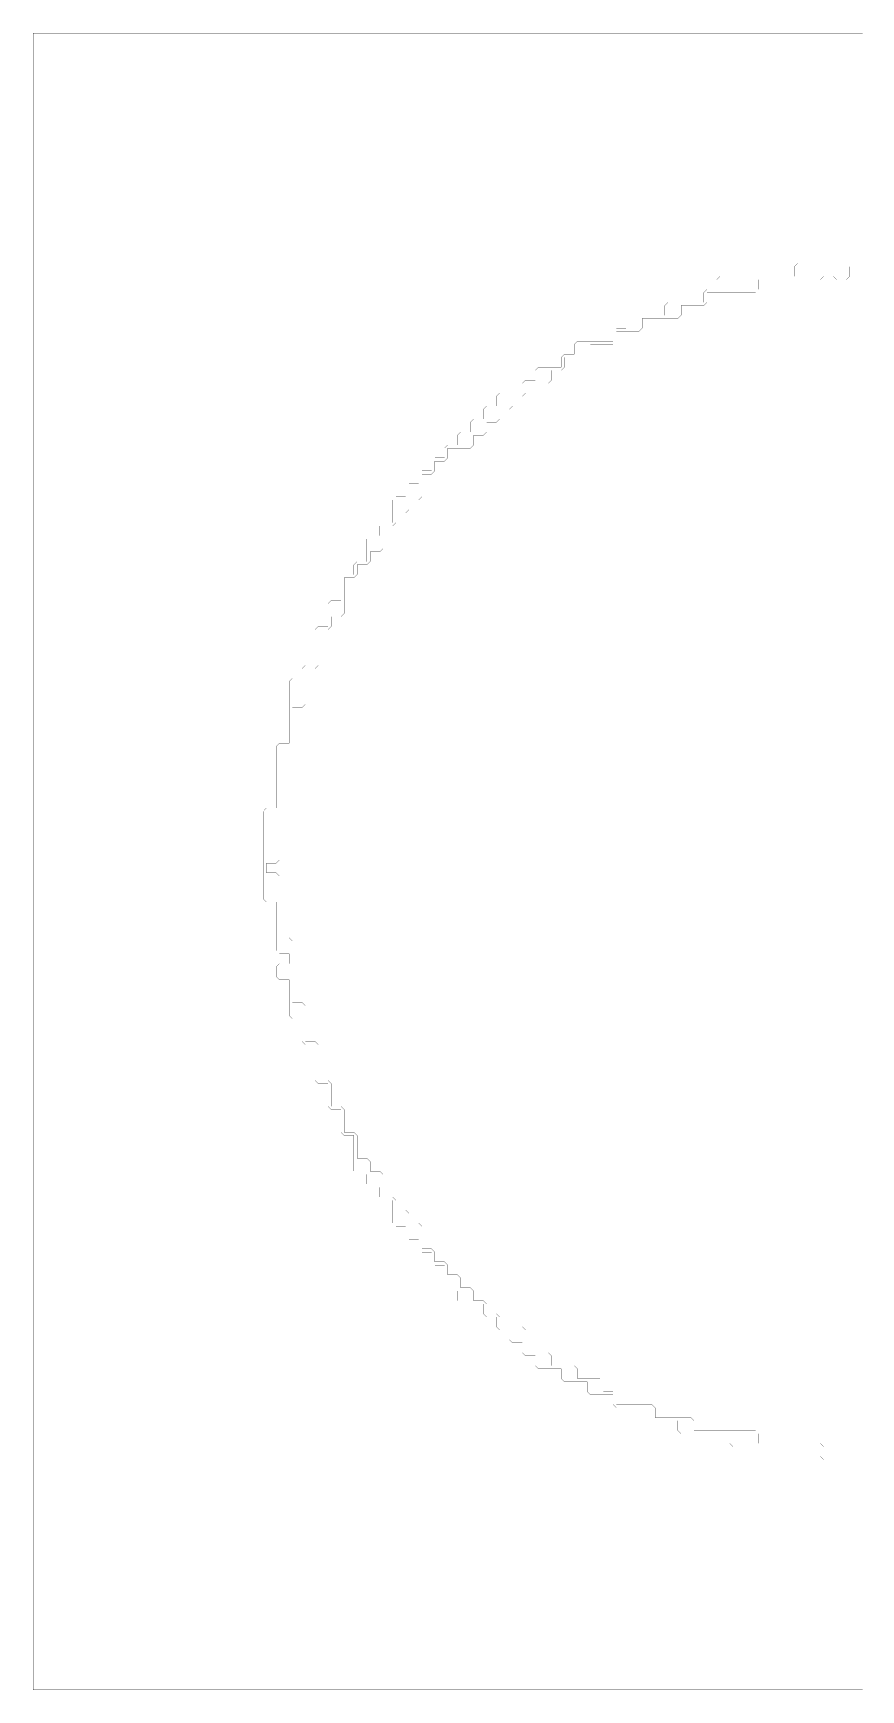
# Model space of a CAD drawing. Header units: metres. Extents: x 0 to 4990, y -4990 to 0.
# Drawn here: x 0 to 2495, y -4990 to 0 of the extents above; entities that cross this region are included whole.
import ezdxf

# ---------------------------------------------------------------- set-up
doc = ezdxf.new("R2010")
doc.units = ezdxf.units.M
doc.layers.add('conductor', color=1, linetype='Continuous')
doc.layers.add('substrate', color=5, linetype='Continuous')

msp = doc.modelspace()

# ---------------------------------------------------------------- linework, layer by layer
at = {"layer": 'conductor', "const_width": 0.5}
msp.add_lwpolyline([(2500, -703.125), (2490.234375, -703.125), (2480.46875, -703.125), (2470.703125, -703.125), (2460.9375, -703.125), (2460.9375, -712.890625), (2460.9375, -722.65625), (2460.9375, -732.421875), (2451.171875, -742.1875), (2441.40625, -742.1875), (2431.640625, -742.1875), (2421.875, -742.1875), (2412.109375, -732.421875), (2412.109375, -722.65625), (2412.109375, -712.890625), (2412.109375, -703.125), (2402.34375, -703.125), (2392.578125, -703.125), (2382.8125, -703.125), (2382.8125, -712.890625), (2382.8125, -722.65625), (2382.8125, -732.421875), (2373.046875, -742.1875), (2363.28125, -742.1875), (2353.515625, -742.1875), (2343.75, -742.1875), (2333.984375, -742.1875), (2324.21875, -742.1875), (2314.453125, -742.1875), (2304.6875, -742.1875), (2294.921875, -742.1875), (2285.15625, -742.1875), (2275.390625, -742.1875), (2265.625, -742.1875), (2255.859375, -742.1875), (2246.09375, -742.1875), (2236.328125, -742.1875), (2226.5625, -742.1875), (2216.796875, -742.1875), (2207.03125, -742.1875), (2197.265625, -742.1875), (2187.5, -742.1875), (2187.5, -751.953125), (2187.5, -761.71875), (2187.5, -771.484375), (2177.734375, -781.25), (2167.96875, -781.25), (2158.203125, -781.25), (2148.4375, -781.25), (2138.671875, -781.25), (2128.90625, -781.25), (2119.140625, -781.25), (2109.375, -781.25), (2099.609375, -781.25), (2089.84375, -781.25), (2080.078125, -781.25), (2070.3125, -781.25), (2060.546875, -781.25), (2050.78125, -781.25), (2041.015625, -781.25), (2031.25, -781.25), (2031.25, -791.015625), (2031.25, -800.78125), (2031.25, -810.546875), (2021.484375, -820.3125), (2011.71875, -820.3125), (2001.953125, -820.3125), (1992.1875, -820.3125), (1982.421875, -820.3125), (1972.65625, -820.3125), (1962.890625, -820.3125), (1953.125, -820.3125), (1953.125, -830.078125), (1953.125, -839.84375), (1953.125, -849.609375), (1943.359375, -859.375), (1933.59375, -859.375), (1923.828125, -859.375), (1914.0625, -859.375), (1904.296875, -859.375), (1894.53125, -859.375), (1884.765625, -859.375), (1875, -859.375), (1865.234375, -859.375), (1855.46875, -859.375), (1845.703125, -859.375), (1835.9375, -859.375), (1835.9375, -869.140625), (1835.9375, -878.90625), (1835.9375, -888.671875), (1826.171875, -898.4375), (1816.40625, -898.4375), (1806.640625, -898.4375), (1796.875, -898.4375), (1787.109375, -898.4375), (1777.34375, -898.4375), (1767.578125, -898.4375), (1757.8125, -898.4375), (1757.8125, -908.203125), (1757.8125, -917.96875), (1757.8125, -927.734375), (1748.046875, -937.5), (1738.28125, -937.5), (1728.515625, -937.5), (1718.75, -937.5), (1708.984375, -937.5), (1699.21875, -937.5), (1689.453125, -937.5), (1679.6875, -937.5), (1679.6875, -947.265625), (1679.6875, -957.03125), (1679.6875, -966.796875), (1669.921875, -976.5625), (1660.15625, -976.5625), (1650.390625, -976.5625), (1640.625, -976.5625), (1630.859375, -976.5625), (1621.09375, -976.5625), (1611.328125, -976.5625), (1601.5625, -976.5625), (1601.5625, -986.328125), (1601.5625, -996.09375), (1601.5625, -1005.859375), (1591.796875, -1015.625), (1582.03125, -1015.625), (1572.265625, -1015.625), (1562.5, -1015.625), (1562.5, -1025.390625), (1562.5, -1035.15625), (1562.5, -1044.921875), (1552.734375, -1054.6875), (1542.96875, -1054.6875), (1533.203125, -1054.6875), (1523.4375, -1054.6875), (1513.671875, -1054.6875), (1503.90625, -1054.6875), (1494.140625, -1054.6875), (1484.375, -1054.6875), (1484.375, -1064.453125), (1484.375, -1074.21875), (1484.375, -1083.984375), (1474.609375, -1093.75), (1464.84375, -1093.75), (1455.078125, -1093.75), (1445.3125, -1093.75), (1445.3125, -1103.515625), (1445.3125, -1113.28125), (1445.3125, -1123.046875), (1435.546875, -1132.8125), (1425.78125, -1132.8125), (1416.015625, -1132.8125), (1406.25, -1132.8125), (1406.25, -1142.578125), (1406.25, -1152.34375), (1406.25, -1162.109375), (1396.484375, -1171.875), (1386.71875, -1171.875), (1376.953125, -1171.875), (1367.1875, -1171.875), (1367.1875, -1181.640625), (1367.1875, -1191.40625), (1367.1875, -1201.171875), (1357.421875, -1210.9375), (1347.65625, -1210.9375), (1337.890625, -1210.9375), (1328.125, -1210.9375), (1328.125, -1220.703125), (1328.125, -1230.46875), (1328.125, -1240.234375), (1318.359375, -1250), (1308.59375, -1250), (1298.828125, -1250), (1289.0625, -1250), (1279.296875, -1250), (1269.53125, -1250), (1259.765625, -1250), (1250, -1250), (1250, -1259.765625), (1250, -1269.53125), (1250, -1279.296875), (1240.234375, -1289.0625), (1230.46875, -1289.0625), (1220.703125, -1289.0625), (1210.9375, -1289.0625), (1210.9375, -1298.828125), (1210.9375, -1308.59375), (1210.9375, -1318.359375), (1201.171875, -1328.125), (1191.40625, -1328.125), (1181.640625, -1328.125), (1171.875, -1328.125), (1171.875, -1337.890625), (1171.875, -1347.65625), (1171.875, -1357.421875), (1171.875, -1367.1875), (1171.875, -1376.953125), (1171.875, -1386.71875), (1171.875, -1396.484375), (1162.109375, -1406.25), (1152.34375, -1406.25), (1142.578125, -1406.25), (1132.8125, -1406.25), (1132.8125, -1416.015625), (1132.8125, -1425.78125), (1132.8125, -1435.546875), (1123.046875, -1445.3125), (1113.28125, -1445.3125), (1103.515625, -1445.3125), (1093.75, -1445.3125), (1093.75, -1455.078125), (1093.75, -1464.84375), (1093.75, -1474.609375), (1083.984375, -1484.375), (1074.21875, -1484.375), (1064.453125, -1484.375), (1054.6875, -1484.375), (1054.6875, -1494.140625), (1054.6875, -1503.90625), (1054.6875, -1513.671875), (1054.6875, -1523.4375), (1054.6875, -1533.203125), (1054.6875, -1542.96875), (1054.6875, -1552.734375), (1044.921875, -1562.5), (1035.15625, -1562.5), (1025.390625, -1562.5), (1015.625, -1562.5), (1015.625, -1572.265625), (1015.625, -1582.03125), (1015.625, -1591.796875), (1005.859375, -1601.5625), (996.09375, -1601.5625), (986.328125, -1601.5625), (976.5625, -1601.5625), (976.5625, -1611.328125), (976.5625, -1621.09375), (976.5625, -1630.859375), (966.796875, -1640.625), (957.03125, -1640.625), (947.265625, -1640.625), (937.5, -1640.625), (937.5, -1650.390625), (937.5, -1660.15625), (937.5, -1669.921875), (937.5, -1679.6875), (937.5, -1689.453125), (937.5, -1699.21875), (937.5, -1708.984375), (937.5, -1718.75), (937.5, -1728.515625), (937.5, -1738.28125), (937.5, -1748.046875), (927.734375, -1757.8125), (917.96875, -1757.8125), (908.203125, -1757.8125), (898.4375, -1757.8125), (898.4375, -1767.578125), (898.4375, -1777.34375), (898.4375, -1787.109375), (888.671875, -1796.875), (878.90625, -1796.875), (869.140625, -1796.875), (859.375, -1796.875), (859.375, -1806.640625), (859.375, -1816.40625), (859.375, -1826.171875), (859.375, -1835.9375), (859.375, -1845.703125), (859.375, -1855.46875), (859.375, -1865.234375), (859.375, -1875), (859.375, -1884.765625), (859.375, -1894.53125), (859.375, -1904.296875), (849.609375, -1914.0625), (839.84375, -1914.0625), (830.078125, -1914.0625), (820.3125, -1914.0625), (820.3125, -1923.828125), (820.3125, -1933.59375), (820.3125, -1943.359375), (820.3125, -1953.125), (820.3125, -1962.890625), (820.3125, -1972.65625), (820.3125, -1982.421875), (820.3125, -1992.1875), (820.3125, -2001.953125), (820.3125, -2011.71875), (820.3125, -2021.484375), (810.546875, -2031.25), (800.78125, -2031.25), (791.015625, -2031.25), (781.25, -2031.25), (781.25, -2041.015625), (781.25, -2050.78125), (781.25, -2060.546875), (781.25, -2070.3125), (781.25, -2080.078125), (781.25, -2089.84375), (781.25, -2099.609375), (781.25, -2109.375), (781.25, -2119.140625), (781.25, -2128.90625), (781.25, -2138.671875), (771.484375, -2148.4375), (761.71875, -2148.4375), (751.953125, -2148.4375), (742.1875, -2148.4375), (742.1875, -2158.203125), (742.1875, -2167.96875), (742.1875, -2177.734375), (742.1875, -2187.5), (742.1875, -2197.265625), (742.1875, -2207.03125), (742.1875, -2216.796875), (742.1875, -2226.5625), (742.1875, -2236.328125), (742.1875, -2246.09375), (742.1875, -2255.859375), (742.1875, -2265.625), (742.1875, -2275.390625), (742.1875, -2285.15625), (742.1875, -2294.921875), (742.1875, -2304.6875), (742.1875, -2314.453125), (742.1875, -2324.21875), (742.1875, -2333.984375), (742.1875, -2343.75), (742.1875, -2353.515625), (742.1875, -2363.28125), (742.1875, -2373.046875), (742.1875, -2382.8125), (742.1875, -2392.578125), (742.1875, -2402.34375), (742.1875, -2412.109375), (742.1875, -2421.875), (742.1875, -2431.640625), (742.1875, -2441.40625), (742.1875, -2451.171875), (742.1875, -2460.9375), (742.1875, -2470.703125), (742.1875, -2480.46875), (742.1875, -2490.234375), (732.421875, -2500), (722.65625, -2500), (712.890625, -2500), (703.125, -2500), (703.125, -2509.765625), (703.125, -2519.53125), (703.125, -2529.296875), (712.890625, -2529.296875), (722.65625, -2529.296875), (732.421875, -2529.296875), (742.1875, -2539.0625), (742.1875, -2548.828125), (742.1875, -2558.59375), (742.1875, -2568.359375), (742.1875, -2578.125), (742.1875, -2587.890625), (742.1875, -2597.65625), (742.1875, -2607.421875), (742.1875, -2617.1875), (742.1875, -2626.953125), (742.1875, -2636.71875), (742.1875, -2646.484375), (742.1875, -2656.25), (742.1875, -2666.015625), (742.1875, -2675.78125), (742.1875, -2685.546875), (742.1875, -2695.3125), (742.1875, -2705.078125), (742.1875, -2714.84375), (742.1875, -2724.609375), (751.953125, -2724.609375), (761.71875, -2724.609375), (771.484375, -2724.609375), (781.25, -2734.375), (781.25, -2744.140625), (781.25, -2753.90625), (781.25, -2763.671875), (781.25, -2773.4375), (781.25, -2783.203125), (781.25, -2792.96875), (781.25, -2802.734375), (781.25, -2812.5), (781.25, -2822.265625), (781.25, -2832.03125), (781.25, -2841.796875), (781.25, -2851.5625), (781.25, -2861.328125), (781.25, -2871.09375), (781.25, -2880.859375), (781.25, -2890.625), (781.25, -2900.390625), (781.25, -2910.15625), (781.25, -2919.921875), (791.015625, -2919.921875), (800.78125, -2919.921875), (810.546875, -2919.921875), (820.3125, -2929.6875), (820.3125, -2939.453125), (820.3125, -2949.21875), (820.3125, -2958.984375), (820.3125, -2968.75), (820.3125, -2978.515625), (820.3125, -2988.28125), (820.3125, -2998.046875), (820.3125, -3007.8125), (820.3125, -3017.578125), (820.3125, -3027.34375), (820.3125, -3037.109375), (830.078125, -3037.109375), (839.84375, -3037.109375), (849.609375, -3037.109375), (859.375, -3046.875), (859.375, -3056.640625), (859.375, -3066.40625), (859.375, -3076.171875), (859.375, -3085.9375), (859.375, -3095.703125), (859.375, -3105.46875), (859.375, -3115.234375), (859.375, -3125), (859.375, -3134.765625), (859.375, -3144.53125), (859.375, -3154.296875), (869.140625, -3154.296875), (878.90625, -3154.296875), (888.671875, -3154.296875), (898.4375, -3164.0625), (898.4375, -3173.828125), (898.4375, -3183.59375), (898.4375, -3193.359375), (898.4375, -3203.125), (898.4375, -3212.890625), (898.4375, -3222.65625), (898.4375, -3232.421875), (908.203125, -3232.421875), (917.96875, -3232.421875), (927.734375, -3232.421875), (937.5, -3242.1875), (937.5, -3251.953125), (937.5, -3261.71875), (937.5, -3271.484375), (937.5, -3281.25), (937.5, -3291.015625), (937.5, -3300.78125), (937.5, -3310.546875), (947.265625, -3310.546875), (957.03125, -3310.546875), (966.796875, -3310.546875), (976.5625, -3320.3125), (976.5625, -3330.078125), (976.5625, -3339.84375), (976.5625, -3349.609375), (976.5625, -3359.375), (976.5625, -3369.140625), (976.5625, -3378.90625), (976.5625, -3388.671875), (986.328125, -3388.671875), (996.09375, -3388.671875), (1005.859375, -3388.671875), (1015.625, -3398.4375), (1015.625, -3408.203125), (1015.625, -3417.96875), (1015.625, -3427.734375), (1025.390625, -3427.734375), (1035.15625, -3427.734375), (1044.921875, -3427.734375), (1054.6875, -3437.5), (1054.6875, -3447.265625), (1054.6875, -3457.03125), (1054.6875, -3466.796875), (1054.6875, -3476.5625), (1054.6875, -3486.328125), (1054.6875, -3496.09375), (1054.6875, -3505.859375), (1064.453125, -3505.859375), (1074.21875, -3505.859375), (1083.984375, -3505.859375), (1093.75, -3515.625), (1093.75, -3525.390625), (1093.75, -3535.15625), (1093.75, -3544.921875), (1103.515625, -3544.921875), (1113.28125, -3544.921875), (1123.046875, -3544.921875), (1132.8125, -3554.6875), (1132.8125, -3564.453125), (1132.8125, -3574.21875), (1132.8125, -3583.984375), (1142.578125, -3583.984375), (1152.34375, -3583.984375), (1162.109375, -3583.984375), (1171.875, -3593.75), (1171.875, -3603.515625), (1171.875, -3613.28125), (1171.875, -3623.046875), (1171.875, -3632.8125), (1171.875, -3642.578125), (1171.875, -3652.34375), (1171.875, -3662.109375), (1181.640625, -3662.109375), (1191.40625, -3662.109375), (1201.171875, -3662.109375), (1210.9375, -3671.875), (1210.9375, -3681.640625), (1210.9375, -3691.40625), (1210.9375, -3701.171875), (1220.703125, -3701.171875), (1230.46875, -3701.171875), (1240.234375, -3701.171875), (1250, -3710.9375), (1250, -3720.703125), (1250, -3730.46875), (1250, -3740.234375), (1259.765625, -3740.234375), (1269.53125, -3740.234375), (1279.296875, -3740.234375), (1289.0625, -3750), (1289.0625, -3759.765625), (1289.0625, -3769.53125), (1289.0625, -3779.296875), (1298.828125, -3779.296875), (1308.59375, -3779.296875), (1318.359375, -3779.296875), (1328.125, -3789.0625), (1328.125, -3798.828125), (1328.125, -3808.59375), (1328.125, -3818.359375), (1337.890625, -3818.359375), (1347.65625, -3818.359375), (1357.421875, -3818.359375), (1367.1875, -3828.125), (1367.1875, -3837.890625), (1367.1875, -3847.65625), (1367.1875, -3857.421875), (1376.953125, -3857.421875), (1386.71875, -3857.421875), (1396.484375, -3857.421875), (1406.25, -3867.1875), (1406.25, -3876.953125), (1406.25, -3886.71875), (1406.25, -3896.484375), (1416.015625, -3896.484375), (1425.78125, -3896.484375), (1435.546875, -3896.484375), (1445.3125, -3896.484375), (1455.078125, -3896.484375), (1464.84375, -3896.484375), (1474.609375, -3896.484375), (1484.375, -3906.25), (1484.375, -3916.015625), (1484.375, -3925.78125), (1484.375, -3935.546875), (1484.375, -3945.3125), (1484.375, -3955.078125), (1484.375, -3964.84375), (1484.375, -3974.609375), (1494.140625, -3974.609375), (1503.90625, -3974.609375), (1513.671875, -3974.609375), (1523.4375, -3974.609375), (1533.203125, -3974.609375), (1542.96875, -3974.609375), (1552.734375, -3974.609375), (1562.5, -3984.375), (1562.5, -3994.140625), (1562.5, -4003.90625), (1562.5, -4013.671875), (1572.265625, -4013.671875), (1582.03125, -4013.671875), (1591.796875, -4013.671875), (1601.5625, -4013.671875), (1611.328125, -4013.671875), (1621.09375, -4013.671875), (1630.859375, -4013.671875), (1640.625, -4023.4375), (1640.625, -4033.203125), (1640.625, -4042.96875), (1640.625, -4052.734375), (1650.390625, -4052.734375), (1660.15625, -4052.734375), (1669.921875, -4052.734375), (1679.6875, -4052.734375), (1689.453125, -4052.734375), (1699.21875, -4052.734375), (1708.984375, -4052.734375), (1718.75, -4062.5), (1718.75, -4072.265625), (1718.75, -4082.03125), (1718.75, -4091.796875), (1728.515625, -4091.796875), (1738.28125, -4091.796875), (1748.046875, -4091.796875), (1757.8125, -4101.5625), (1757.8125, -4111.328125), (1757.8125, -4121.09375), (1757.8125, -4130.859375), (1767.578125, -4130.859375), (1777.34375, -4130.859375), (1787.109375, -4130.859375), (1796.875, -4130.859375), (1806.640625, -4130.859375), (1816.40625, -4130.859375), (1826.171875, -4130.859375), (1835.9375, -4130.859375), (1845.703125, -4130.859375), (1855.46875, -4130.859375), (1865.234375, -4130.859375), (1875, -4140.625), (1875, -4150.390625), (1875, -4160.15625), (1875, -4169.921875), (1884.765625, -4169.921875), (1894.53125, -4169.921875), (1904.296875, -4169.921875), (1914.0625, -4169.921875), (1923.828125, -4169.921875), (1933.59375, -4169.921875), (1943.359375, -4169.921875), (1953.125, -4169.921875), (1962.890625, -4169.921875), (1972.65625, -4169.921875), (1982.421875, -4169.921875), (1992.1875, -4179.6875), (1992.1875, -4189.453125), (1992.1875, -4199.21875), (1992.1875, -4208.984375), (2001.953125, -4208.984375), (2011.71875, -4208.984375), (2021.484375, -4208.984375), (2031.25, -4208.984375), (2041.015625, -4208.984375), (2050.78125, -4208.984375), (2060.546875, -4208.984375), (2070.3125, -4208.984375), (2080.078125, -4208.984375), (2089.84375, -4208.984375), (2099.609375, -4208.984375), (2109.375, -4208.984375), (2119.140625, -4208.984375), (2128.90625, -4208.984375), (2138.671875, -4208.984375), (2148.4375, -4208.984375), (2158.203125, -4208.984375), (2167.96875, -4208.984375), (2177.734375, -4208.984375), (2187.5, -4218.75), (2187.5, -4228.515625), (2187.5, -4238.28125), (2187.5, -4248.046875), (2197.265625, -4248.046875), (2207.03125, -4248.046875), (2216.796875, -4248.046875), (2226.5625, -4248.046875), (2236.328125, -4248.046875), (2246.09375, -4248.046875), (2255.859375, -4248.046875), (2265.625, -4248.046875), (2275.390625, -4248.046875), (2285.15625, -4248.046875), (2294.921875, -4248.046875), (2304.6875, -4248.046875), (2314.453125, -4248.046875), (2324.21875, -4248.046875), (2333.984375, -4248.046875), (2343.75, -4248.046875), (2353.515625, -4248.046875), (2363.28125, -4248.046875), (2373.046875, -4248.046875), (2382.8125, -4257.8125), (2382.8125, -4267.578125), (2382.8125, -4277.34375), (2382.8125, -4287.109375), (2392.578125, -4287.109375), (2402.34375, -4287.109375), (2412.109375, -4287.109375), (2421.875, -4287.109375), (2431.640625, -4287.109375), (2441.40625, -4287.109375), (2451.171875, -4287.109375), (2460.9375, -4287.109375), (2470.703125, -4287.109375), (2480.46875, -4287.109375), (2490.234375, -4287.109375), (2500, -4287.109375)], dxfattribs=at)
at = {"layer": 'substrate', "const_width": 0.5}
for points in [[(2500, 0), (2490.234375, 0), (2480.46875, 0), (2470.703125, 0), (2460.9375, 0), (2451.171875, 0), (2441.40625, 0), (2431.640625, 0), (2421.875, 0), (2412.109375, 0), (2402.34375, 0), (2392.578125, 0), (2382.8125, 0), (2373.046875, 0), (2363.28125, 0), (2353.515625, 0), (2343.75, 0), (2333.984375, 0), (2324.21875, 0), (2314.453125, 0), (2304.6875, 0), (2294.921875, 0), (2285.15625, 0), (2275.390625, 0), (2265.625, 0), (2255.859375, 0), (2246.09375, 0), (2236.328125, 0), (2226.5625, 0), (2216.796875, 0), (2207.03125, 0), (2197.265625, 0), (2187.5, 0), (2177.734375, 0), (2167.96875, 0), (2158.203125, 0), (2148.4375, 0), (2138.671875, 0), (2128.90625, 0), (2119.140625, 0), (2109.375, 0), (2099.609375, 0), (2089.84375, 0), (2080.078125, 0), (2070.3125, 0), (2060.546875, 0), (2050.78125, 0), (2041.015625, 0), (2031.25, 0), (2021.484375, 0), (2011.71875, 0), (2001.953125, 0), (1992.1875, 0), (1982.421875, 0), (1972.65625, 0), (1962.890625, 0), (1953.125, 0), (1943.359375, 0), (1933.59375, 0), (1923.828125, 0), (1914.0625, 0), (1904.296875, 0), (1894.53125, 0), (1884.765625, 0), (1875, 0), (1865.234375, 0), (1855.46875, 0), (1845.703125, 0), (1835.9375, 0), (1826.171875, 0), (1816.40625, 0), (1806.640625, 0), (1796.875, 0), (1787.109375, 0), (1777.34375, 0), (1767.578125, 0), (1757.8125, 0), (1748.046875, 0), (1738.28125, 0), (1728.515625, 0), (1718.75, 0), (1708.984375, 0), (1699.21875, 0), (1689.453125, 0), (1679.6875, 0), (1669.921875, 0), (1660.15625, 0), (1650.390625, 0), (1640.625, 0), (1630.859375, 0), (1621.09375, 0), (1611.328125, 0), (1601.5625, 0), (1591.796875, 0), (1582.03125, 0), (1572.265625, 0), (1562.5, 0), (1552.734375, 0), (1542.96875, 0), (1533.203125, 0), (1523.4375, 0), (1513.671875, 0), (1503.90625, 0), (1494.140625, 0), (1484.375, 0), (1474.609375, 0), (1464.84375, 0), (1455.078125, 0), (1445.3125, 0), (1435.546875, 0), (1425.78125, 0), (1416.015625, 0), (1406.25, 0), (1396.484375, 0), (1386.71875, 0), (1376.953125, 0), (1367.1875, 0), (1357.421875, 0), (1347.65625, 0), (1337.890625, 0), (1328.125, 0), (1318.359375, 0), (1308.59375, 0), (1298.828125, 0), (1289.0625, 0), (1279.296875, 0), (1269.53125, 0), (1259.765625, 0), (1250, 0), (1240.234375, 0), (1230.46875, 0), (1220.703125, 0), (1210.9375, 0), (1201.171875, 0), (1191.40625, 0), (1181.640625, 0), (1171.875, 0), (1162.109375, 0), (1152.34375, 0), (1142.578125, 0), (1132.8125, 0), (1123.046875, 0), (1113.28125, 0), (1103.515625, 0), (1093.75, 0), (1083.984375, 0), (1074.21875, 0), (1064.453125, 0), (1054.6875, 0), (1044.921875, 0), (1035.15625, 0), (1025.390625, 0), (1015.625, 0), (1005.859375, 0), (996.09375, 0), (986.328125, 0), (976.5625, 0), (966.796875, 0), (957.03125, 0), (947.265625, 0), (937.5, 0), (927.734375, 0), (917.96875, 0), (908.203125, 0), (898.4375, 0), (888.671875, 0), (878.90625, 0), (869.140625, 0), (859.375, 0), (849.609375, 0), (839.84375, 0), (830.078125, 0), (820.3125, 0), (810.546875, 0), (800.78125, 0), (791.015625, 0), (781.25, 0), (771.484375, 0), (761.71875, 0), (751.953125, 0), (742.1875, 0), (732.421875, 0), (722.65625, 0), (712.890625, 0), (703.125, 0), (693.359375, 0), (683.59375, 0), (673.828125, 0), (664.0625, 0), (654.296875, 0), (644.53125, 0), (634.765625, 0), (625, 0), (615.234375, 0), (605.46875, 0), (595.703125, 0), (585.9375, 0), (576.171875, 0), (566.40625, 0), (556.640625, 0), (546.875, 0), (537.109375, 0), (527.34375, 0), (517.578125, 0), (507.8125, 0), (498.046875, 0), (488.28125, 0), (478.515625, 0), (468.75, 0), (458.984375, 0), (449.21875, 0), (439.453125, 0), (429.6875, 0), (419.921875, 0), (410.15625, 0), (400.390625, 0), (390.625, 0), (380.859375, 0), (371.09375, 0), (361.328125, 0), (351.5625, 0), (341.796875, 0), (332.03125, 0), (322.265625, 0), (312.5, 0), (302.734375, 0), (292.96875, 0), (283.203125, 0), (273.4375, 0), (263.671875, 0), (253.90625, 0), (244.140625, 0), (234.375, 0), (224.609375, 0), (214.84375, 0), (205.078125, 0), (195.3125, 0), (185.546875, 0), (175.78125, 0), (166.015625, 0), (156.25, 0), (146.484375, 0), (136.71875, 0), (126.953125, 0), (117.1875, 0), (107.421875, 0), (97.65625, 0), (87.890625, 0), (78.125, 0), (68.359375, 0), (58.59375, 0), (48.828125, 0), (39.0625, 0), (29.296875, 0), (19.53125, 0), (9.765625, 0), (0, 0), (0, -9.765625), (0, -19.53125), (0, -29.296875), (0, -39.0625), (0, -48.828125), (0, -58.59375), (0, -68.359375), (0, -78.125), (0, -87.890625), (0, -97.65625), (0, -107.421875), (0, -117.1875), (0, -126.953125), (0, -136.71875), (0, -146.484375), (0, -156.25), (0, -166.015625), (0, -175.78125), (0, -185.546875), (0, -195.3125), (0, -205.078125), (0, -214.84375), (0, -224.609375), (0, -234.375), (0, -244.140625), (0, -253.90625), (0, -263.671875), (0, -273.4375), (0, -283.203125), (0, -292.96875), (0, -302.734375), (0, -312.5), (0, -322.265625), (0, -332.03125), (0, -341.796875), (0, -351.5625), (0, -361.328125), (0, -371.09375), (0, -380.859375), (0, -390.625), (0, -400.390625), (0, -410.15625), (0, -419.921875), (0, -429.6875), (0, -439.453125), (0, -449.21875), (0, -458.984375), (0, -468.75), (0, -478.515625), (0, -488.28125), (0, -498.046875), (0, -507.8125), (0, -517.578125), (0, -527.34375), (0, -537.109375), (0, -546.875), (0, -556.640625), (0, -566.40625), (0, -576.171875), (0, -585.9375), (0, -595.703125), (0, -605.46875), (0, -615.234375), (0, -625), (0, -634.765625), (0, -644.53125), (0, -654.296875), (0, -664.0625), (0, -673.828125), (0, -683.59375), (0, -693.359375), (0, -703.125), (0, -712.890625), (0, -722.65625), (0, -732.421875), (0, -742.1875), (0, -751.953125), (0, -761.71875), (0, -771.484375), (0, -781.25), (0, -791.015625), (0, -800.78125), (0, -810.546875), (0, -820.3125), (0, -830.078125), (0, -839.84375), (0, -849.609375), (0, -859.375), (0, -869.140625), (0, -878.90625), (0, -888.671875), (0, -898.4375), (0, -908.203125), (0, -917.96875), (0, -927.734375), (0, -937.5), (0, -947.265625), (0, -957.03125), (0, -966.796875), (0, -976.5625), (0, -986.328125), (0, -996.09375), (0, -1005.859375), (0, -1015.625), (0, -1025.390625), (0, -1035.15625), (0, -1044.921875), (0, -1054.6875), (0, -1064.453125), (0, -1074.21875), (0, -1083.984375), (0, -1093.75), (0, -1103.515625), (0, -1113.28125), (0, -1123.046875), (0, -1132.8125), (0, -1142.578125), (0, -1152.34375), (0, -1162.109375), (0, -1171.875), (0, -1181.640625), (0, -1191.40625), (0, -1201.171875), (0, -1210.9375), (0, -1220.703125), (0, -1230.46875), (0, -1240.234375), (0, -1250), (0, -1259.765625), (0, -1269.53125), (0, -1279.296875), (0, -1289.0625), (0, -1298.828125), (0, -1308.59375), (0, -1318.359375), (0, -1328.125), (0, -1337.890625), (0, -1347.65625), (0, -1357.421875), (0, -1367.1875), (0, -1376.953125), (0, -1386.71875), (0, -1396.484375), (0, -1406.25), (0, -1416.015625), (0, -1425.78125), (0, -1435.546875), (0, -1445.3125), (0, -1455.078125), (0, -1464.84375), (0, -1474.609375), (0, -1484.375), (0, -1494.140625), (0, -1503.90625), (0, -1513.671875), (0, -1523.4375), (0, -1533.203125), (0, -1542.96875), (0, -1552.734375), (0, -1562.5), (0, -1572.265625), (0, -1582.03125), (0, -1591.796875), (0, -1601.5625), (0, -1611.328125), (0, -1621.09375), (0, -1630.859375), (0, -1640.625), (0, -1650.390625), (0, -1660.15625), (0, -1669.921875), (0, -1679.6875), (0, -1689.453125), (0, -1699.21875), (0, -1708.984375), (0, -1718.75), (0, -1728.515625), (0, -1738.28125), (0, -1748.046875), (0, -1757.8125), (0, -1767.578125), (0, -1777.34375), (0, -1787.109375), (0, -1796.875), (0, -1806.640625), (0, -1816.40625), (0, -1826.171875), (0, -1835.9375), (0, -1845.703125), (0, -1855.46875), (0, -1865.234375), (0, -1875), (0, -1884.765625), (0, -1894.53125), (0, -1904.296875), (0, -1914.0625), (0, -1923.828125), (0, -1933.59375), (0, -1943.359375), (0, -1953.125), (0, -1962.890625), (0, -1972.65625), (0, -1982.421875), (0, -1992.1875), (0, -2001.953125), (0, -2011.71875), (0, -2021.484375), (0, -2031.25), (0, -2041.015625), (0, -2050.78125), (0, -2060.546875), (0, -2070.3125), (0, -2080.078125), (0, -2089.84375), (0, -2099.609375), (0, -2109.375), (0, -2119.140625), (0, -2128.90625), (0, -2138.671875), (0, -2148.4375), (0, -2158.203125), (0, -2167.96875), (0, -2177.734375), (0, -2187.5), (0, -2197.265625), (0, -2207.03125), (0, -2216.796875), (0, -2226.5625), (0, -2236.328125), (0, -2246.09375), (0, -2255.859375), (0, -2265.625), (0, -2275.390625), (0, -2285.15625), (0, -2294.921875), (0, -2304.6875), (0, -2314.453125), (0, -2324.21875), (0, -2333.984375), (0, -2343.75), (0, -2353.515625), (0, -2363.28125), (0, -2373.046875), (0, -2382.8125), (0, -2392.578125), (0, -2402.34375), (0, -2412.109375), (0, -2421.875), (0, -2431.640625), (0, -2441.40625), (0, -2451.171875), (0, -2460.9375), (0, -2470.703125), (0, -2480.46875), (0, -2490.234375), (0, -2500), (0, -2509.765625), (0, -2519.53125), (0, -2529.296875), (0, -2539.0625), (0, -2548.828125), (0, -2558.59375), (0, -2568.359375), (0, -2578.125), (0, -2587.890625), (0, -2597.65625), (0, -2607.421875), (0, -2617.1875), (0, -2626.953125), (0, -2636.71875), (0, -2646.484375), (0, -2656.25), (0, -2666.015625), (0, -2675.78125), (0, -2685.546875), (0, -2695.3125), (0, -2705.078125), (0, -2714.84375), (0, -2724.609375), (0, -2734.375), (0, -2744.140625), (0, -2753.90625), (0, -2763.671875), (0, -2773.4375), (0, -2783.203125), (0, -2792.96875), (0, -2802.734375), (0, -2812.5), (0, -2822.265625), (0, -2832.03125), (0, -2841.796875), (0, -2851.5625), (0, -2861.328125), (0, -2871.09375), (0, -2880.859375), (0, -2890.625), (0, -2900.390625), (0, -2910.15625), (0, -2919.921875), (0, -2929.6875), (0, -2939.453125), (0, -2949.21875), (0, -2958.984375), (0, -2968.75), (0, -2978.515625), (0, -2988.28125), (0, -2998.046875), (0, -3007.8125), (0, -3017.578125), (0, -3027.34375), (0, -3037.109375), (0, -3046.875), (0, -3056.640625), (0, -3066.40625), (0, -3076.171875), (0, -3085.9375), (0, -3095.703125), (0, -3105.46875), (0, -3115.234375), (0, -3125), (0, -3134.765625), (0, -3144.53125), (0, -3154.296875), (0, -3164.0625), (0, -3173.828125), (0, -3183.59375), (0, -3193.359375), (0, -3203.125), (0, -3212.890625), (0, -3222.65625), (0, -3232.421875), (0, -3242.1875), (0, -3251.953125), (0, -3261.71875), (0, -3271.484375), (0, -3281.25), (0, -3291.015625), (0, -3300.78125), (0, -3310.546875), (0, -3320.3125), (0, -3330.078125), (0, -3339.84375), (0, -3349.609375), (0, -3359.375), (0, -3369.140625), (0, -3378.90625), (0, -3388.671875), (0, -3398.4375), (0, -3408.203125), (0, -3417.96875), (0, -3427.734375), (0, -3437.5), (0, -3447.265625), (0, -3457.03125), (0, -3466.796875), (0, -3476.5625), (0, -3486.328125), (0, -3496.09375), (0, -3505.859375), (0, -3515.625), (0, -3525.390625), (0, -3535.15625), (0, -3544.921875), (0, -3554.6875), (0, -3564.453125), (0, -3574.21875), (0, -3583.984375), (0, -3593.75), (0, -3603.515625), (0, -3613.28125), (0, -3623.046875), (0, -3632.8125), (0, -3642.578125), (0, -3652.34375), (0, -3662.109375), (0, -3671.875), (0, -3681.640625), (0, -3691.40625), (0, -3701.171875), (0, -3710.9375), (0, -3720.703125), (0, -3730.46875), (0, -3740.234375), (0, -3750), (0, -3759.765625), (0, -3769.53125), (0, -3779.296875), (0, -3789.0625), (0, -3798.828125), (0, -3808.59375), (0, -3818.359375), (0, -3828.125), (0, -3837.890625), (0, -3847.65625), (0, -3857.421875), (0, -3867.1875), (0, -3876.953125), (0, -3886.71875), (0, -3896.484375), (0, -3906.25), (0, -3916.015625), (0, -3925.78125), (0, -3935.546875), (0, -3945.3125), (0, -3955.078125), (0, -3964.84375), (0, -3974.609375), (0, -3984.375), (0, -3994.140625), (0, -4003.90625), (0, -4013.671875), (0, -4023.4375), (0, -4033.203125), (0, -4042.96875), (0, -4052.734375), (0, -4062.5), (0, -4072.265625), (0, -4082.03125), (0, -4091.796875), (0, -4101.5625), (0, -4111.328125), (0, -4121.09375), (0, -4130.859375), (0, -4140.625), (0, -4150.390625), (0, -4160.15625), (0, -4169.921875), (0, -4179.6875), (0, -4189.453125), (0, -4199.21875), (0, -4208.984375), (0, -4218.75), (0, -4228.515625), (0, -4238.28125), (0, -4248.046875), (0, -4257.8125), (0, -4267.578125), (0, -4277.34375), (0, -4287.109375), (0, -4296.875), (0, -4306.640625), (0, -4316.40625), (0, -4326.171875), (0, -4335.9375), (0, -4345.703125), (0, -4355.46875), (0, -4365.234375), (0, -4375), (0, -4384.765625), (0, -4394.53125), (0, -4404.296875), (0, -4414.0625), (0, -4423.828125), (0, -4433.59375), (0, -4443.359375), (0, -4453.125), (0, -4462.890625), (0, -4472.65625), (0, -4482.421875), (0, -4492.1875), (0, -4501.953125), (0, -4511.71875), (0, -4521.484375), (0, -4531.25), (0, -4541.015625), (0, -4550.78125), (0, -4560.546875), (0, -4570.3125), (0, -4580.078125), (0, -4589.84375), (0, -4599.609375), (0, -4609.375), (0, -4619.140625), (0, -4628.90625), (0, -4638.671875), (0, -4648.4375), (0, -4658.203125), (0, -4667.96875), (0, -4677.734375), (0, -4687.5), (0, -4697.265625), (0, -4707.03125), (0, -4716.796875), (0, -4726.5625), (0, -4736.328125), (0, -4746.09375), (0, -4755.859375), (0, -4765.625), (0, -4775.390625), (0, -4785.15625), (0, -4794.921875), (0, -4804.6875), (0, -4814.453125), (0, -4824.21875), (0, -4833.984375), (0, -4843.75), (0, -4853.515625), (0, -4863.28125), (0, -4873.046875), (0, -4882.8125), (0, -4892.578125), (0, -4902.34375), (0, -4912.109375), (0, -4921.875), (0, -4931.640625), (0, -4941.40625), (0, -4951.171875), (0, -4960.9375), (0, -4970.703125), (0, -4980.46875), (0, -4990.234375), (9.765625, -4990.234375), (19.53125, -4990.234375), (29.296875, -4990.234375), (39.0625, -4990.234375), (48.828125, -4990.234375), (58.59375, -4990.234375), (68.359375, -4990.234375), (78.125, -4990.234375), (87.890625, -4990.234375), (97.65625, -4990.234375), (107.421875, -4990.234375), (117.1875, -4990.234375), (126.953125, -4990.234375), (136.71875, -4990.234375), (146.484375, -4990.234375), (156.25, -4990.234375), (166.015625, -4990.234375), (175.78125, -4990.234375), (185.546875, -4990.234375), (195.3125, -4990.234375), (205.078125, -4990.234375), (214.84375, -4990.234375), (224.609375, -4990.234375), (234.375, -4990.234375), (244.140625, -4990.234375), (253.90625, -4990.234375), (263.671875, -4990.234375), (273.4375, -4990.234375), (283.203125, -4990.234375), (292.96875, -4990.234375), (302.734375, -4990.234375), (312.5, -4990.234375), (322.265625, -4990.234375), (332.03125, -4990.234375), (341.796875, -4990.234375), (351.5625, -4990.234375), (361.328125, -4990.234375), (371.09375, -4990.234375), (380.859375, -4990.234375), (390.625, -4990.234375), (400.390625, -4990.234375), (410.15625, -4990.234375), (419.921875, -4990.234375), (429.6875, -4990.234375), (439.453125, -4990.234375), (449.21875, -4990.234375), (458.984375, -4990.234375), (468.75, -4990.234375), (478.515625, -4990.234375), (488.28125, -4990.234375), (498.046875, -4990.234375), (507.8125, -4990.234375), (517.578125, -4990.234375), (527.34375, -4990.234375), (537.109375, -4990.234375), (546.875, -4990.234375), (556.640625, -4990.234375), (566.40625, -4990.234375), (576.171875, -4990.234375), (585.9375, -4990.234375), (595.703125, -4990.234375), (605.46875, -4990.234375), (615.234375, -4990.234375), (625, -4990.234375), (634.765625, -4990.234375), (644.53125, -4990.234375), (654.296875, -4990.234375), (664.0625, -4990.234375), (673.828125, -4990.234375), (683.59375, -4990.234375), (693.359375, -4990.234375), (703.125, -4990.234375), (712.890625, -4990.234375), (722.65625, -4990.234375), (732.421875, -4990.234375), (742.1875, -4990.234375), (751.953125, -4990.234375), (761.71875, -4990.234375), (771.484375, -4990.234375), (781.25, -4990.234375), (791.015625, -4990.234375), (800.78125, -4990.234375), (810.546875, -4990.234375), (820.3125, -4990.234375), (830.078125, -4990.234375), (839.84375, -4990.234375), (849.609375, -4990.234375), (859.375, -4990.234375), (869.140625, -4990.234375), (878.90625, -4990.234375), (888.671875, -4990.234375), (898.4375, -4990.234375), (908.203125, -4990.234375), (917.96875, -4990.234375), (927.734375, -4990.234375), (937.5, -4990.234375), (947.265625, -4990.234375), (957.03125, -4990.234375), (966.796875, -4990.234375), (976.5625, -4990.234375), (986.328125, -4990.234375), (996.09375, -4990.234375), (1005.859375, -4990.234375), (1015.625, -4990.234375), (1025.390625, -4990.234375), (1035.15625, -4990.234375), (1044.921875, -4990.234375), (1054.6875, -4990.234375), (1064.453125, -4990.234375), (1074.21875, -4990.234375), (1083.984375, -4990.234375), (1093.75, -4990.234375), (1103.515625, -4990.234375), (1113.28125, -4990.234375), (1123.046875, -4990.234375), (1132.8125, -4990.234375), (1142.578125, -4990.234375), (1152.34375, -4990.234375), (1162.109375, -4990.234375), (1171.875, -4990.234375), (1181.640625, -4990.234375), (1191.40625, -4990.234375), (1201.171875, -4990.234375), (1210.9375, -4990.234375), (1220.703125, -4990.234375), (1230.46875, -4990.234375), (1240.234375, -4990.234375), (1250, -4990.234375), (1259.765625, -4990.234375), (1269.53125, -4990.234375), (1279.296875, -4990.234375), (1289.0625, -4990.234375), (1298.828125, -4990.234375), (1308.59375, -4990.234375), (1318.359375, -4990.234375), (1328.125, -4990.234375), (1337.890625, -4990.234375), (1347.65625, -4990.234375), (1357.421875, -4990.234375), (1367.1875, -4990.234375), (1376.953125, -4990.234375), (1386.71875, -4990.234375), (1396.484375, -4990.234375), (1406.25, -4990.234375), (1416.015625, -4990.234375), (1425.78125, -4990.234375), (1435.546875, -4990.234375), (1445.3125, -4990.234375), (1455.078125, -4990.234375), (1464.84375, -4990.234375), (1474.609375, -4990.234375), (1484.375, -4990.234375), (1494.140625, -4990.234375), (1503.90625, -4990.234375), (1513.671875, -4990.234375), (1523.4375, -4990.234375), (1533.203125, -4990.234375), (1542.96875, -4990.234375), (1552.734375, -4990.234375), (1562.5, -4990.234375), (1572.265625, -4990.234375), (1582.03125, -4990.234375), (1591.796875, -4990.234375), (1601.5625, -4990.234375), (1611.328125, -4990.234375), (1621.09375, -4990.234375), (1630.859375, -4990.234375), (1640.625, -4990.234375), (1650.390625, -4990.234375), (1660.15625, -4990.234375), (1669.921875, -4990.234375), (1679.6875, -4990.234375), (1689.453125, -4990.234375), (1699.21875, -4990.234375), (1708.984375, -4990.234375), (1718.75, -4990.234375), (1728.515625, -4990.234375), (1738.28125, -4990.234375), (1748.046875, -4990.234375), (1757.8125, -4990.234375), (1767.578125, -4990.234375), (1777.34375, -4990.234375), (1787.109375, -4990.234375), (1796.875, -4990.234375), (1806.640625, -4990.234375), (1816.40625, -4990.234375), (1826.171875, -4990.234375), (1835.9375, -4990.234375), (1845.703125, -4990.234375), (1855.46875, -4990.234375), (1865.234375, -4990.234375), (1875, -4990.234375), (1884.765625, -4990.234375), (1894.53125, -4990.234375), (1904.296875, -4990.234375), (1914.0625, -4990.234375), (1923.828125, -4990.234375), (1933.59375, -4990.234375), (1943.359375, -4990.234375), (1953.125, -4990.234375), (1962.890625, -4990.234375), (1972.65625, -4990.234375), (1982.421875, -4990.234375), (1992.1875, -4990.234375), (2001.953125, -4990.234375), (2011.71875, -4990.234375), (2021.484375, -4990.234375), (2031.25, -4990.234375), (2041.015625, -4990.234375), (2050.78125, -4990.234375), (2060.546875, -4990.234375), (2070.3125, -4990.234375), (2080.078125, -4990.234375), (2089.84375, -4990.234375), (2099.609375, -4990.234375), (2109.375, -4990.234375), (2119.140625, -4990.234375), (2128.90625, -4990.234375), (2138.671875, -4990.234375), (2148.4375, -4990.234375), (2158.203125, -4990.234375), (2167.96875, -4990.234375), (2177.734375, -4990.234375), (2187.5, -4990.234375), (2197.265625, -4990.234375), (2207.03125, -4990.234375), (2216.796875, -4990.234375), (2226.5625, -4990.234375), (2236.328125, -4990.234375), (2246.09375, -4990.234375), (2255.859375, -4990.234375), (2265.625, -4990.234375), (2275.390625, -4990.234375), (2285.15625, -4990.234375), (2294.921875, -4990.234375), (2304.6875, -4990.234375), (2314.453125, -4990.234375), (2324.21875, -4990.234375), (2333.984375, -4990.234375), (2343.75, -4990.234375), (2353.515625, -4990.234375), (2363.28125, -4990.234375), (2373.046875, -4990.234375), (2382.8125, -4990.234375), (2392.578125, -4990.234375), (2402.34375, -4990.234375), (2412.109375, -4990.234375), (2421.875, -4990.234375), (2431.640625, -4990.234375), (2441.40625, -4990.234375), (2451.171875, -4990.234375), (2460.9375, -4990.234375), (2470.703125, -4990.234375), (2480.46875, -4990.234375), (2490.234375, -4990.234375), (2500, -4990.234375)], [(2500, -4296.875), (2490.234375, -4296.875), (2480.46875, -4296.875), (2470.703125, -4296.875), (2460.9375, -4296.875), (2451.171875, -4296.875), (2441.40625, -4296.875), (2431.640625, -4296.875), (2421.875, -4296.875), (2412.109375, -4296.875), (2402.34375, -4296.875), (2392.578125, -4296.875), (2382.8125, -4296.875), (2373.046875, -4287.109375), (2373.046875, -4277.34375), (2373.046875, -4267.578125), (2373.046875, -4257.8125), (2363.28125, -4257.8125), (2353.515625, -4257.8125), (2343.75, -4257.8125), (2333.984375, -4257.8125), (2324.21875, -4257.8125), (2314.453125, -4257.8125), (2304.6875, -4257.8125), (2294.921875, -4257.8125), (2285.15625, -4257.8125), (2275.390625, -4257.8125), (2265.625, -4257.8125), (2255.859375, -4257.8125), (2246.09375, -4257.8125), (2236.328125, -4257.8125), (2226.5625, -4257.8125), (2216.796875, -4257.8125), (2207.03125, -4257.8125), (2197.265625, -4257.8125), (2187.5, -4257.8125), (2177.734375, -4257.8125), (2167.96875, -4257.8125), (2158.203125, -4257.8125), (2148.4375, -4257.8125), (2138.671875, -4257.8125), (2128.90625, -4257.8125), (2119.140625, -4257.8125), (2109.375, -4257.8125), (2099.609375, -4248.046875), (2099.609375, -4238.28125), (2099.609375, -4228.515625), (2099.609375, -4218.75), (2089.84375, -4218.75), (2080.078125, -4218.75), (2070.3125, -4218.75), (2060.546875, -4218.75), (2050.78125, -4218.75), (2041.015625, -4218.75), (2031.25, -4218.75), (2021.484375, -4218.75), (2011.71875, -4218.75), (2001.953125, -4218.75), (1992.1875, -4218.75), (1982.421875, -4218.75), (1972.65625, -4218.75), (1962.890625, -4218.75), (1953.125, -4218.75), (1943.359375, -4208.984375), (1943.359375, -4199.21875), (1943.359375, -4189.453125), (1943.359375, -4179.6875), (1933.59375, -4179.6875), (1923.828125, -4179.6875), (1914.0625, -4179.6875), (1904.296875, -4179.6875), (1894.53125, -4179.6875), (1884.765625, -4179.6875), (1875, -4179.6875), (1865.234375, -4179.6875), (1855.46875, -4179.6875), (1845.703125, -4179.6875), (1835.9375, -4179.6875), (1826.171875, -4169.921875), (1826.171875, -4160.15625), (1826.171875, -4150.390625), (1826.171875, -4140.625), (1816.40625, -4140.625), (1806.640625, -4140.625), (1796.875, -4140.625), (1787.109375, -4140.625), (1777.34375, -4140.625), (1767.578125, -4140.625), (1757.8125, -4140.625), (1748.046875, -4130.859375), (1748.046875, -4121.09375), (1748.046875, -4111.328125), (1748.046875, -4101.5625), (1738.28125, -4101.5625), (1728.515625, -4101.5625), (1718.75, -4101.5625), (1708.984375, -4101.5625), (1699.21875, -4101.5625), (1689.453125, -4101.5625), (1679.6875, -4101.5625), (1669.921875, -4091.796875), (1669.921875, -4082.03125), (1669.921875, -4072.265625), (1669.921875, -4062.5), (1660.15625, -4062.5), (1650.390625, -4062.5), (1640.625, -4062.5), (1630.859375, -4062.5), (1621.09375, -4062.5), (1611.328125, -4062.5), (1601.5625, -4062.5), (1591.796875, -4052.734375), (1591.796875, -4042.96875), (1591.796875, -4033.203125), (1591.796875, -4023.4375), (1582.03125, -4023.4375), (1572.265625, -4023.4375), (1562.5, -4023.4375), (1552.734375, -4023.4375), (1542.96875, -4023.4375), (1533.203125, -4023.4375), (1523.4375, -4023.4375), (1513.671875, -4013.671875), (1513.671875, -4003.90625), (1513.671875, -3994.140625), (1513.671875, -3984.375), (1503.90625, -3984.375), (1494.140625, -3984.375), (1484.375, -3984.375), (1474.609375, -3974.609375), (1474.609375, -3964.84375), (1474.609375, -3955.078125), (1474.609375, -3945.3125), (1464.84375, -3945.3125), (1455.078125, -3945.3125), (1445.3125, -3945.3125), (1435.546875, -3935.546875), (1435.546875, -3925.78125), (1435.546875, -3916.015625), (1435.546875, -3906.25), (1425.78125, -3906.25), (1416.015625, -3906.25), (1406.25, -3906.25), (1396.484375, -3896.484375), (1396.484375, -3886.71875), (1396.484375, -3876.953125), (1396.484375, -3867.1875), (1386.71875, -3867.1875), (1376.953125, -3867.1875), (1367.1875, -3867.1875), (1357.421875, -3857.421875), (1357.421875, -3847.65625), (1357.421875, -3837.890625), (1357.421875, -3828.125), (1347.65625, -3828.125), (1337.890625, -3828.125), (1328.125, -3828.125), (1318.359375, -3828.125), (1308.59375, -3828.125), (1298.828125, -3828.125), (1289.0625, -3828.125), (1279.296875, -3818.359375), (1279.296875, -3808.59375), (1279.296875, -3798.828125), (1279.296875, -3789.0625), (1269.53125, -3789.0625), (1259.765625, -3789.0625), (1250, -3789.0625), (1240.234375, -3779.296875), (1240.234375, -3769.53125), (1240.234375, -3759.765625), (1240.234375, -3750), (1240.234375, -3740.234375), (1240.234375, -3730.46875), (1240.234375, -3720.703125), (1240.234375, -3710.9375), (1230.46875, -3710.9375), (1220.703125, -3710.9375), (1210.9375, -3710.9375), (1201.171875, -3701.171875), (1201.171875, -3691.40625), (1201.171875, -3681.640625), (1201.171875, -3671.875), (1191.40625, -3671.875), (1181.640625, -3671.875), (1171.875, -3671.875), (1162.109375, -3662.109375), (1162.109375, -3652.34375), (1162.109375, -3642.578125), (1162.109375, -3632.8125), (1152.34375, -3632.8125), (1142.578125, -3632.8125), (1132.8125, -3632.8125), (1123.046875, -3623.046875), (1123.046875, -3613.28125), (1123.046875, -3603.515625), (1123.046875, -3593.75), (1113.28125, -3593.75), (1103.515625, -3593.75), (1093.75, -3593.75), (1083.984375, -3583.984375), (1083.984375, -3574.21875), (1083.984375, -3564.453125), (1083.984375, -3554.6875), (1083.984375, -3544.921875), (1083.984375, -3535.15625), (1083.984375, -3525.390625), (1083.984375, -3515.625), (1074.21875, -3515.625), (1064.453125, -3515.625), (1054.6875, -3515.625), (1044.921875, -3505.859375), (1044.921875, -3496.09375), (1044.921875, -3486.328125), (1044.921875, -3476.5625), (1035.15625, -3476.5625), (1025.390625, -3476.5625), (1015.625, -3476.5625), (1005.859375, -3466.796875), (1005.859375, -3457.03125), (1005.859375, -3447.265625), (1005.859375, -3437.5), (996.09375, -3437.5), (986.328125, -3437.5), (976.5625, -3437.5), (966.796875, -3427.734375), (966.796875, -3417.96875), (966.796875, -3408.203125), (966.796875, -3398.4375), (966.796875, -3388.671875), (966.796875, -3378.90625), (966.796875, -3369.140625), (966.796875, -3359.375), (966.796875, -3349.609375), (966.796875, -3339.84375), (966.796875, -3330.078125), (966.796875, -3320.3125), (957.03125, -3320.3125), (947.265625, -3320.3125), (937.5, -3320.3125), (927.734375, -3310.546875), (927.734375, -3300.78125), (927.734375, -3291.015625), (927.734375, -3281.25), (927.734375, -3271.484375), (927.734375, -3261.71875), (927.734375, -3251.953125), (927.734375, -3242.1875), (917.96875, -3242.1875), (908.203125, -3242.1875), (898.4375, -3242.1875), (888.671875, -3232.421875), (888.671875, -3222.65625), (888.671875, -3212.890625), (888.671875, -3203.125), (888.671875, -3193.359375), (888.671875, -3183.59375), (888.671875, -3173.828125), (888.671875, -3164.0625), (878.90625, -3164.0625), (869.140625, -3164.0625), (859.375, -3164.0625), (849.609375, -3154.296875), (849.609375, -3144.53125), (849.609375, -3134.765625), (849.609375, -3125), (849.609375, -3115.234375), (849.609375, -3105.46875), (849.609375, -3095.703125), (849.609375, -3085.9375), (849.609375, -3076.171875), (849.609375, -3066.40625), (849.609375, -3056.640625), (849.609375, -3046.875), (839.84375, -3046.875), (830.078125, -3046.875), (820.3125, -3046.875), (810.546875, -3037.109375), (810.546875, -3027.34375), (810.546875, -3017.578125), (810.546875, -3007.8125), (810.546875, -2998.046875), (810.546875, -2988.28125), (810.546875, -2978.515625), (810.546875, -2968.75), (800.78125, -2968.75), (791.015625, -2968.75), (781.25, -2968.75), (771.484375, -2958.984375), (771.484375, -2949.21875), (771.484375, -2939.453125), (771.484375, -2929.6875), (771.484375, -2919.921875), (771.484375, -2910.15625), (771.484375, -2900.390625), (771.484375, -2890.625), (771.484375, -2880.859375), (771.484375, -2871.09375), (771.484375, -2861.328125), (771.484375, -2851.5625), (761.71875, -2851.5625), (751.953125, -2851.5625), (742.1875, -2851.5625), (732.421875, -2841.796875), (732.421875, -2832.03125), (732.421875, -2822.265625), (732.421875, -2812.5), (742.1875, -2802.734375), (751.953125, -2802.734375), (761.71875, -2802.734375), (771.484375, -2802.734375), (771.484375, -2792.96875), (771.484375, -2783.203125), (771.484375, -2773.4375), (761.71875, -2773.4375), (751.953125, -2773.4375), (742.1875, -2773.4375), (732.421875, -2763.671875), (732.421875, -2753.90625), (732.421875, -2744.140625), (732.421875, -2734.375), (732.421875, -2724.609375), (732.421875, -2714.84375), (732.421875, -2705.078125), (732.421875, -2695.3125), (732.421875, -2685.546875), (732.421875, -2675.78125), (732.421875, -2666.015625), (732.421875, -2656.25), (732.421875, -2646.484375), (732.421875, -2636.71875), (732.421875, -2626.953125), (732.421875, -2617.1875), (722.65625, -2617.1875), (712.890625, -2617.1875), (703.125, -2617.1875), (693.359375, -2607.421875), (693.359375, -2597.65625), (693.359375, -2587.890625), (693.359375, -2578.125), (693.359375, -2568.359375), (693.359375, -2558.59375), (693.359375, -2548.828125), (693.359375, -2539.0625), (693.359375, -2529.296875), (693.359375, -2519.53125), (693.359375, -2509.765625), (693.359375, -2500), (693.359375, -2490.234375), (693.359375, -2480.46875), (693.359375, -2470.703125), (693.359375, -2460.9375), (693.359375, -2451.171875), (693.359375, -2441.40625), (693.359375, -2431.640625), (693.359375, -2421.875), (693.359375, -2412.109375), (693.359375, -2402.34375), (693.359375, -2392.578125), (693.359375, -2382.8125), (693.359375, -2373.046875), (693.359375, -2363.28125), (693.359375, -2353.515625), (693.359375, -2343.75), (703.125, -2333.984375), (712.890625, -2333.984375), (722.65625, -2333.984375), (732.421875, -2333.984375), (732.421875, -2324.21875), (732.421875, -2314.453125), (732.421875, -2304.6875), (732.421875, -2294.921875), (732.421875, -2285.15625), (732.421875, -2275.390625), (732.421875, -2265.625), (732.421875, -2255.859375), (732.421875, -2246.09375), (732.421875, -2236.328125), (732.421875, -2226.5625), (732.421875, -2216.796875), (732.421875, -2207.03125), (732.421875, -2197.265625), (732.421875, -2187.5), (732.421875, -2177.734375), (732.421875, -2167.96875), (732.421875, -2158.203125), (732.421875, -2148.4375), (742.1875, -2138.671875), (751.953125, -2138.671875), (761.71875, -2138.671875), (771.484375, -2138.671875), (771.484375, -2128.90625), (771.484375, -2119.140625), (771.484375, -2109.375), (771.484375, -2099.609375), (771.484375, -2089.84375), (771.484375, -2080.078125), (771.484375, -2070.3125), (771.484375, -2060.546875), (771.484375, -2050.78125), (771.484375, -2041.015625), (771.484375, -2031.25), (771.484375, -2021.484375), (771.484375, -2011.71875), (771.484375, -2001.953125), (771.484375, -1992.1875), (771.484375, -1982.421875), (771.484375, -1972.65625), (771.484375, -1962.890625), (771.484375, -1953.125), (781.25, -1943.359375), (791.015625, -1943.359375), (800.78125, -1943.359375), (810.546875, -1943.359375), (810.546875, -1933.59375), (810.546875, -1923.828125), (810.546875, -1914.0625), (820.3125, -1904.296875), (830.078125, -1904.296875), (839.84375, -1904.296875), (849.609375, -1904.296875), (849.609375, -1894.53125), (849.609375, -1884.765625), (849.609375, -1875), (849.609375, -1865.234375), (849.609375, -1855.46875), (849.609375, -1845.703125), (849.609375, -1835.9375), (849.609375, -1826.171875), (849.609375, -1816.40625), (849.609375, -1806.640625), (849.609375, -1796.875), (859.375, -1787.109375), (869.140625, -1787.109375), (878.90625, -1787.109375), (888.671875, -1787.109375), (888.671875, -1777.34375), (888.671875, -1767.578125), (888.671875, -1757.8125), (888.671875, -1748.046875), (888.671875, -1738.28125), (888.671875, -1728.515625), (888.671875, -1718.75), (898.4375, -1708.984375), (908.203125, -1708.984375), (917.96875, -1708.984375), (927.734375, -1708.984375), (927.734375, -1699.21875), (927.734375, -1689.453125), (927.734375, -1679.6875), (927.734375, -1669.921875), (927.734375, -1660.15625), (927.734375, -1650.390625), (927.734375, -1640.625), (937.5, -1630.859375), (947.265625, -1630.859375), (957.03125, -1630.859375), (966.796875, -1630.859375), (966.796875, -1621.09375), (966.796875, -1611.328125), (966.796875, -1601.5625), (976.5625, -1591.796875), (986.328125, -1591.796875), (996.09375, -1591.796875), (1005.859375, -1591.796875), (1005.859375, -1582.03125), (1005.859375, -1572.265625), (1005.859375, -1562.5), (1005.859375, -1552.734375), (1005.859375, -1542.96875), (1005.859375, -1533.203125), (1005.859375, -1523.4375), (1015.625, -1513.671875), (1025.390625, -1513.671875), (1035.15625, -1513.671875), (1044.921875, -1513.671875), (1044.921875, -1503.90625), (1044.921875, -1494.140625), (1044.921875, -1484.375), (1054.6875, -1474.609375), (1064.453125, -1474.609375), (1074.21875, -1474.609375), (1083.984375, -1474.609375), (1083.984375, -1464.84375), (1083.984375, -1455.078125), (1083.984375, -1445.3125), (1083.984375, -1435.546875), (1083.984375, -1425.78125), (1083.984375, -1416.015625), (1083.984375, -1406.25), (1093.75, -1396.484375), (1103.515625, -1396.484375), (1113.28125, -1396.484375), (1123.046875, -1396.484375), (1123.046875, -1386.71875), (1123.046875, -1376.953125), (1123.046875, -1367.1875), (1132.8125, -1357.421875), (1142.578125, -1357.421875), (1152.34375, -1357.421875), (1162.109375, -1357.421875), (1162.109375, -1347.65625), (1162.109375, -1337.890625), (1162.109375, -1328.125), (1171.875, -1318.359375), (1181.640625, -1318.359375), (1191.40625, -1318.359375), (1201.171875, -1318.359375), (1201.171875, -1308.59375), (1201.171875, -1298.828125), (1201.171875, -1289.0625), (1210.9375, -1279.296875), (1220.703125, -1279.296875), (1230.46875, -1279.296875), (1240.234375, -1279.296875), (1240.234375, -1269.53125), (1240.234375, -1259.765625), (1240.234375, -1250), (1250, -1240.234375), (1259.765625, -1240.234375), (1269.53125, -1240.234375), (1279.296875, -1240.234375), (1279.296875, -1230.46875), (1279.296875, -1220.703125), (1279.296875, -1210.9375), (1289.0625, -1201.171875), (1298.828125, -1201.171875), (1308.59375, -1201.171875), (1318.359375, -1201.171875), (1318.359375, -1191.40625), (1318.359375, -1181.640625), (1318.359375, -1171.875), (1328.125, -1162.109375), (1337.890625, -1162.109375), (1347.65625, -1162.109375), (1357.421875, -1162.109375), (1357.421875, -1152.34375), (1357.421875, -1142.578125), (1357.421875, -1132.8125), (1367.1875, -1123.046875), (1376.953125, -1123.046875), (1386.71875, -1123.046875), (1396.484375, -1123.046875), (1396.484375, -1113.28125), (1396.484375, -1103.515625), (1396.484375, -1093.75), (1406.25, -1083.984375), (1416.015625, -1083.984375), (1425.78125, -1083.984375), (1435.546875, -1083.984375), (1445.3125, -1083.984375), (1455.078125, -1083.984375), (1464.84375, -1083.984375), (1474.609375, -1083.984375), (1474.609375, -1074.21875), (1474.609375, -1064.453125), (1474.609375, -1054.6875), (1484.375, -1044.921875), (1494.140625, -1044.921875), (1503.90625, -1044.921875), (1513.671875, -1044.921875), (1513.671875, -1035.15625), (1513.671875, -1025.390625), (1513.671875, -1015.625), (1523.4375, -1005.859375), (1533.203125, -1005.859375), (1542.96875, -1005.859375), (1552.734375, -1005.859375), (1562.5, -1005.859375), (1572.265625, -1005.859375), (1582.03125, -1005.859375), (1591.796875, -1005.859375), (1591.796875, -996.09375), (1591.796875, -986.328125), (1591.796875, -976.5625), (1601.5625, -966.796875), (1611.328125, -966.796875), (1621.09375, -966.796875), (1630.859375, -966.796875), (1630.859375, -957.03125), (1630.859375, -947.265625), (1630.859375, -937.5), (1640.625, -927.734375), (1650.390625, -927.734375), (1660.15625, -927.734375), (1669.921875, -927.734375), (1679.6875, -927.734375), (1689.453125, -927.734375), (1699.21875, -927.734375), (1708.984375, -927.734375), (1718.75, -927.734375), (1728.515625, -927.734375), (1738.28125, -927.734375), (1748.046875, -927.734375), (1748.046875, -917.96875), (1748.046875, -908.203125), (1748.046875, -898.4375), (1757.8125, -888.671875), (1767.578125, -888.671875), (1777.34375, -888.671875), (1787.109375, -888.671875), (1787.109375, -878.90625), (1787.109375, -869.140625), (1787.109375, -859.375), (1796.875, -849.609375), (1806.640625, -849.609375), (1816.40625, -849.609375), (1826.171875, -849.609375), (1835.9375, -849.609375), (1845.703125, -849.609375), (1855.46875, -849.609375), (1865.234375, -849.609375), (1875, -849.609375), (1884.765625, -849.609375), (1894.53125, -849.609375), (1904.296875, -849.609375), (1904.296875, -839.84375), (1904.296875, -830.078125), (1904.296875, -820.3125), (1914.0625, -810.546875), (1923.828125, -810.546875), (1933.59375, -810.546875), (1943.359375, -810.546875), (1953.125, -810.546875), (1962.890625, -810.546875), (1972.65625, -810.546875), (1982.421875, -810.546875), (1992.1875, -810.546875), (2001.953125, -810.546875), (2011.71875, -810.546875), (2021.484375, -810.546875), (2021.484375, -800.78125), (2021.484375, -791.015625), (2021.484375, -781.25), (2031.25, -771.484375), (2041.015625, -771.484375), (2050.78125, -771.484375), (2060.546875, -771.484375), (2060.546875, -761.71875), (2060.546875, -751.953125), (2060.546875, -742.1875), (2070.3125, -732.421875), (2080.078125, -732.421875), (2089.84375, -732.421875), (2099.609375, -732.421875), (2109.375, -732.421875), (2119.140625, -732.421875), (2128.90625, -732.421875), (2138.671875, -732.421875), (2148.4375, -732.421875), (2158.203125, -732.421875), (2167.96875, -732.421875), (2177.734375, -732.421875), (2187.5, -732.421875), (2197.265625, -732.421875), (2207.03125, -732.421875), (2216.796875, -732.421875), (2226.5625, -732.421875), (2236.328125, -732.421875), (2246.09375, -732.421875), (2255.859375, -732.421875), (2265.625, -732.421875), (2275.390625, -732.421875), (2285.15625, -732.421875), (2294.921875, -732.421875), (2294.921875, -722.65625), (2294.921875, -712.890625), (2294.921875, -703.125), (2304.6875, -693.359375), (2314.453125, -693.359375), (2324.21875, -693.359375), (2333.984375, -693.359375), (2343.75, -693.359375), (2353.515625, -693.359375), (2363.28125, -693.359375), (2373.046875, -693.359375), (2382.8125, -693.359375), (2392.578125, -693.359375), (2402.34375, -693.359375), (2412.109375, -693.359375), (2421.875, -693.359375), (2431.640625, -693.359375), (2441.40625, -693.359375), (2451.171875, -693.359375), (2460.9375, -693.359375), (2470.703125, -693.359375), (2480.46875, -693.359375), (2490.234375, -693.359375), (2500, -693.359375)]]:
    msp.add_lwpolyline(points, dxfattribs=at)

doc.saveas('drawing.dxf')
